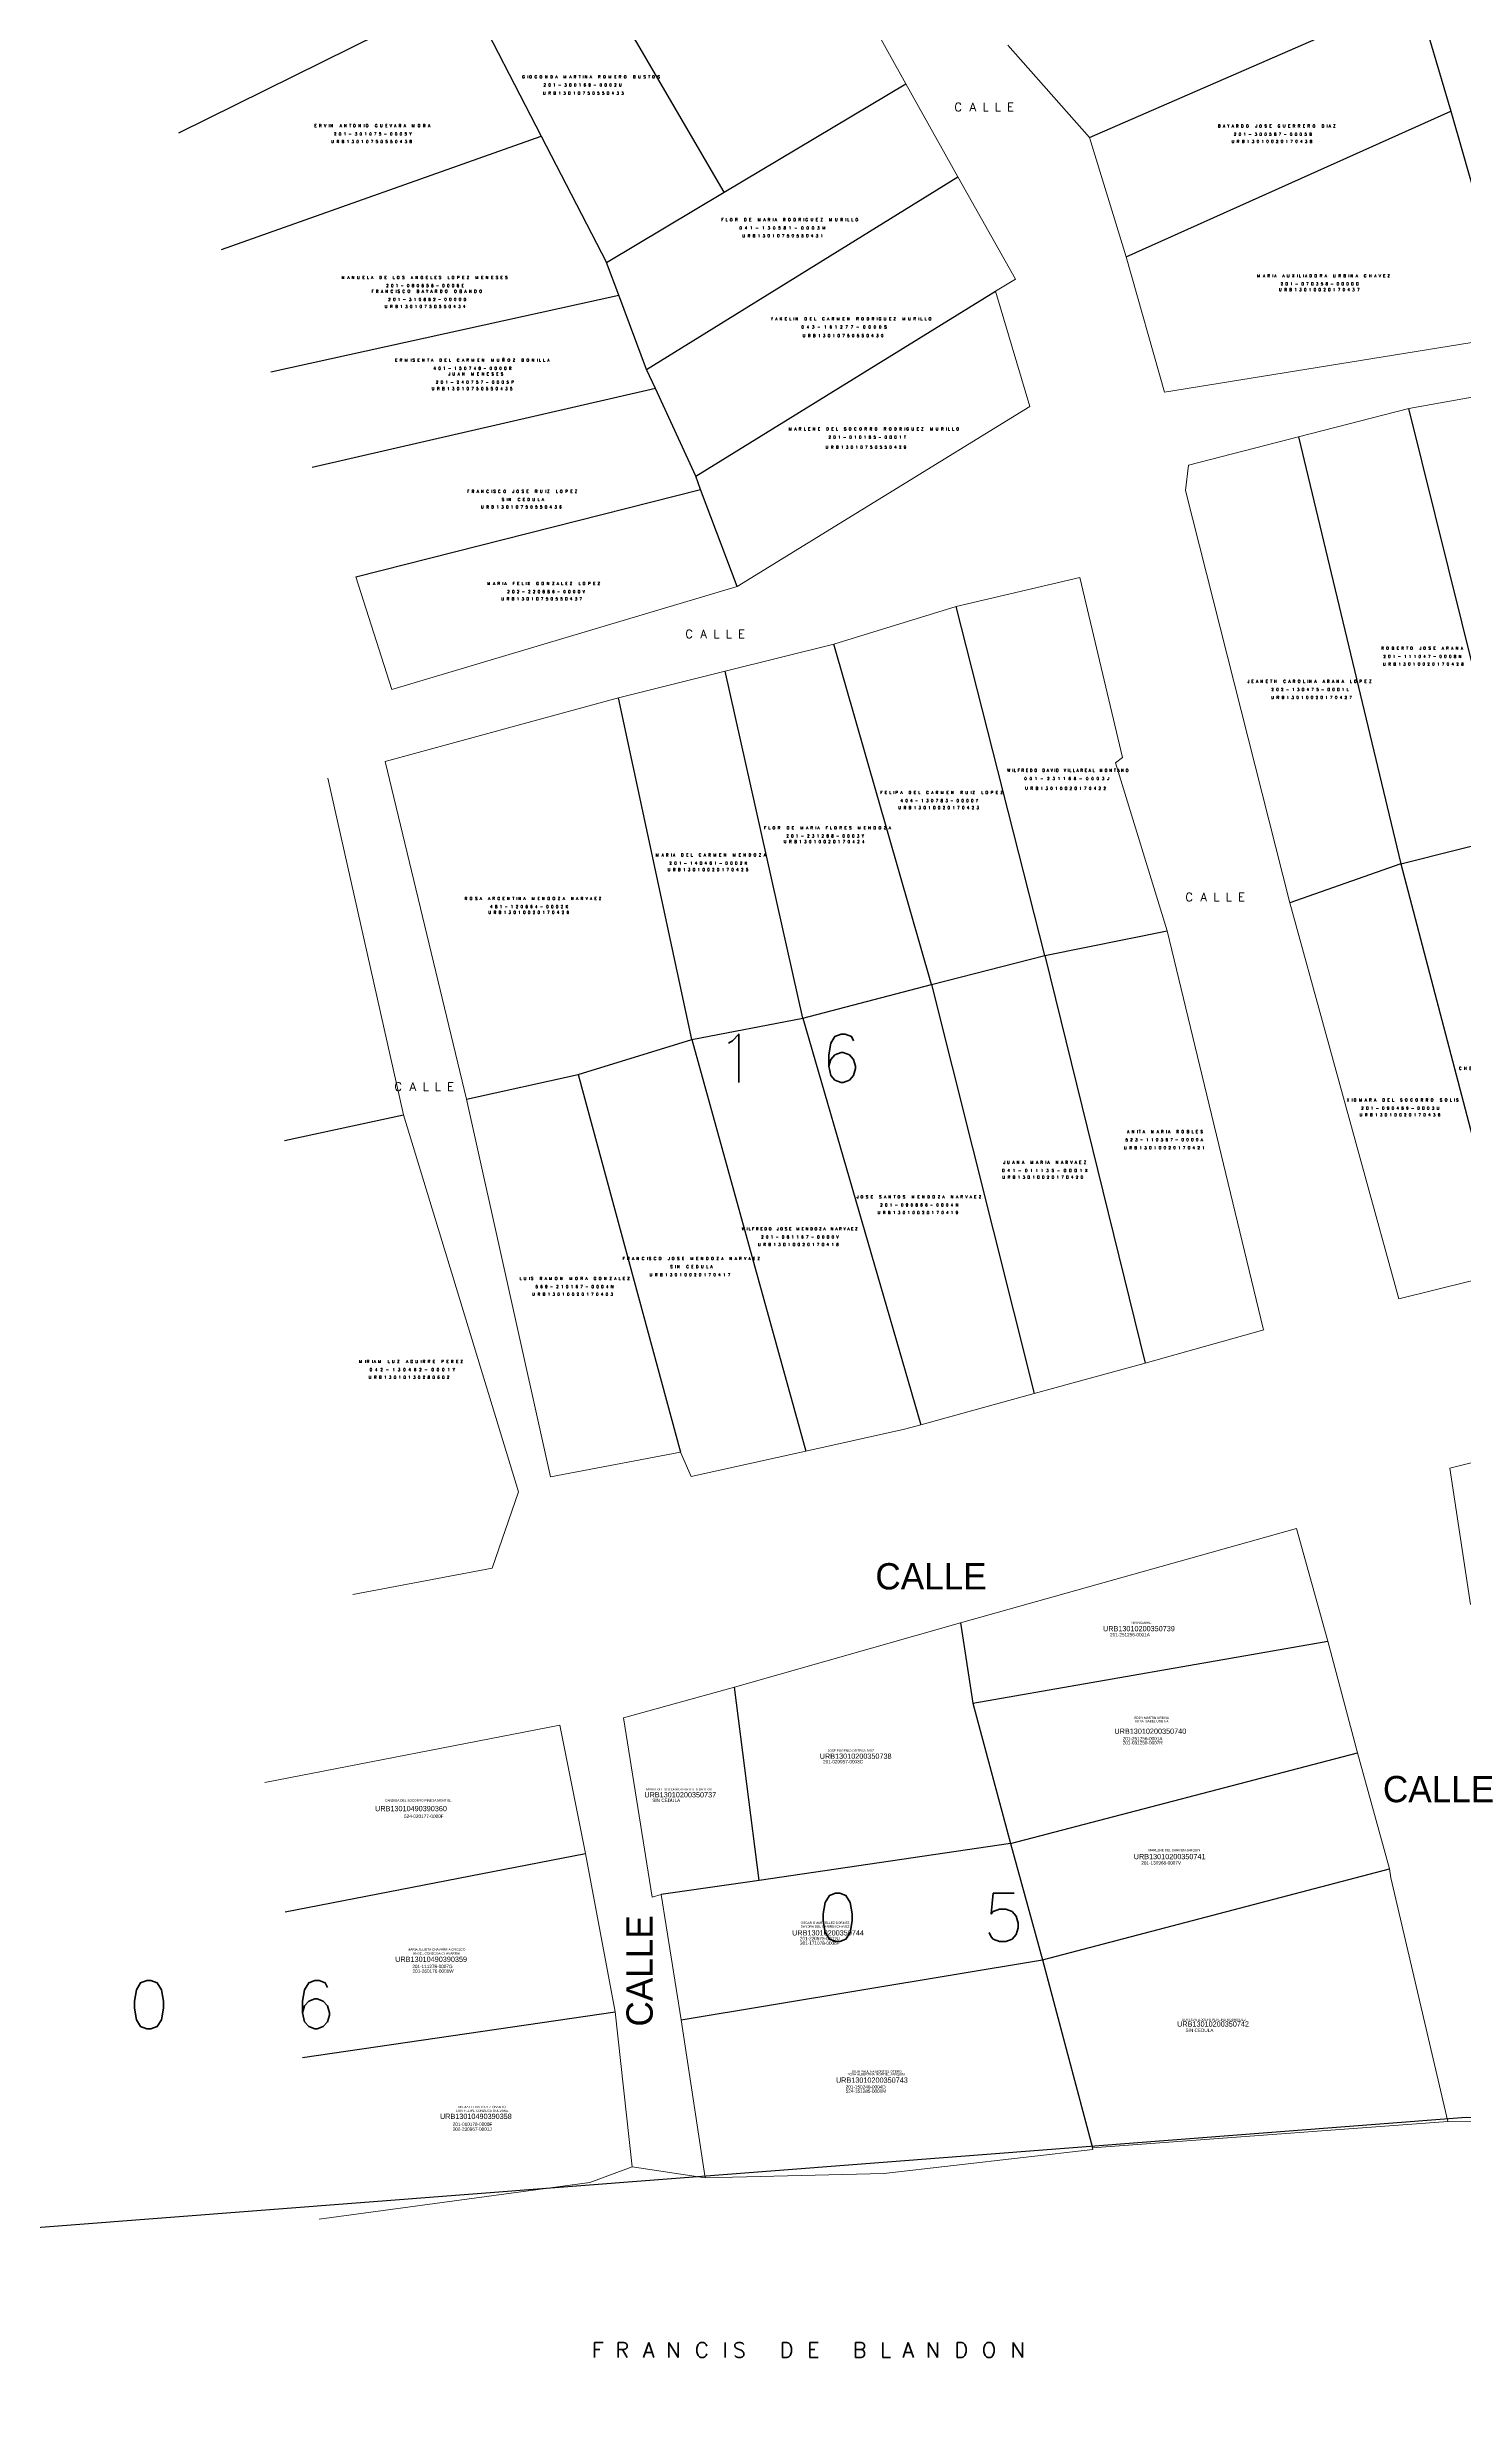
# Model space of a CAD drawing. Header units: metres. Extents: x 619047 to 657292, y 1301217 to 1319844.
# Drawn here: x 648882.6 to 648983.8, y 1317773.7 to 1317941.7 of the extents above; entities that cross this region are included whole.
import ezdxf

# ---------------------------------------------------------------- set-up
doc = ezdxf.new("R2010")
doc.units = ezdxf.units.M
for name, color, linetype, lineweight in [('101', 3, 'Continuous', 0), ('1ER CEDULA', 7, 'Continuous', 0), ('1ER PROPIETARIO', 150, 'Continuous', 0), ('2DA CEDULA', 7, 'Continuous', 0), ('2DO PROPIETARIO', 7, 'Continuous', 0), ('486', 7, 'Continuous', 0), ('4861', 7, 'Continuous', 0), ('CALLES', 7, 'Continuous', 0), ('COLINDANCIAS', 7, 'Continuous', 0), ('NumMZLote', 172, 'Continuous', 0)]:
    doc.layers.add(name, color=color, linetype=linetype, lineweight=lineweight)
doc.layers.add('2', color=1, linetype='Continuous')
doc.styles.add('Style-ENGINEERING', font='ENGINEERING.shx')
doc.styles.add('Style-Txt', font='txt_____.ttf')

msp = doc.modelspace()

# ---------------------------------------------------------------- linework, layer by layer
at = {"layer": '2', "color": 1, "linetype": 'Continuous'}
msp.add_lwpolyline([(649114.73873, 1317788.93033), (649040.55673, 1317792.07533), (648983.90473, 1317793.92633), (648847.97373, 1317783.42333), (648740.74873, 1317771.86933), (648720.42073, 1317768.84433)], dxfattribs=at)
at = {"layer": '486', "color": 7, "linetype": 'Continuous', "lineweight": -3}
for points in [[(648930.97423, 1317931.37065), (648918.66573, 1317952.47633)], [(648892.04773, 1317935.59533), (648912.561, 1317945.77451)], [(648912.561, 1317945.77451), (648917.8962, 1317935.36174)], [(648957.03073, 1317935.26533), (648980.37779, 1317945.44549)], [(648980.37779, 1317945.44549), (648982.81405, 1317937.14566)], [(648930.97423, 1317931.37065), (648943.93904, 1317939.1117)], [(648959.64273, 1317926.74133), (648982.81405, 1317937.14566)], [(648982.81405, 1317937.14566), (648987.41273, 1317921.14333)], [(648895.08473, 1317927.28233), (648917.8962, 1317935.36174)], [(648917.8962, 1317935.36174), (648922.55998, 1317926.34667)], [(648925.42953, 1317918.71855), (648947.63573, 1317932.47133)], [(648922.55998, 1317926.34667), (648930.97423, 1317931.37065)], [(648923.43844, 1317924.01145), (648922.55998, 1317926.34667)], [(648898.60673, 1317918.54733), (648923.43844, 1317924.01145)], [(648925.42953, 1317918.71855), (648923.43844, 1317924.01145)], [(648928.93097, 1317911.08311), (648950.32973, 1317924.29733)], [(648926.05391, 1317917.35699), (648901.56573, 1317911.70633)], [(648926.05391, 1317917.35699), (648925.42953, 1317918.71855)], [(648928.93097, 1317911.08311), (648926.05391, 1317917.35699)], [(648987.39316, 1317885.45958), (648979.81473, 1317915.93133)], [(648971.94997, 1317913.901), (648979.24655, 1317883.41195)], [(648929.2838, 1317910.14742), (648928.93097, 1317911.08311)], [(648904.67073, 1317903.91033), (648929.2838, 1317910.14742)], [(648931.89473, 1317903.22333), (648929.2838, 1317910.14742)], [(648953.84313, 1317876.88235), (648947.53073, 1317901.78133)], [(648945.75901, 1317874.79202), (648938.78373, 1317899.10933)], [(648936.56563, 1317872.39792), (648931.043, 1317897.16986)], [(648928.65858, 1317870.88762), (648923.42173, 1317895.26033)], [(648979.24655, 1317883.41195), (648987.39316, 1317885.45958)], [(648979.24655, 1317883.41195), (648971.31873, 1317880.63533)], [(648979.24655, 1317883.41195), (648986.88432, 1317854.28679)], [(648953.84313, 1317876.88235), (648962.58573, 1317878.63733)], [(648945.75901, 1317874.79202), (648953.84313, 1317876.88235)], [(648953.84313, 1317876.88235), (648961.00773, 1317847.78133)], [(648936.56563, 1317872.39792), (648945.75901, 1317874.79202)], [(648945.75901, 1317874.79202), (648953.08615, 1317845.59745)], [(648928.65858, 1317870.88762), (648936.56563, 1317872.39792)], [(648936.56563, 1317872.39792), (648944.98825, 1317843.36496)], [(648920.53589, 1317868.38325), (648928.65858, 1317870.88762)], [(648928.65858, 1317870.88762), (648936.79924, 1317841.49409)], [(648912.58173, 1317866.60733), (648920.53589, 1317868.38325)], [(648920.53589, 1317868.38325), (648927.84673, 1317841.40633)], [(648899.59371, 1317863.65839), (648908.08473, 1317865.49333)], [(648947.82973, 1317829.24133), (648948.7148, 1317823.49914)], [(648948.7148, 1317823.49914), (648974.05073, 1317827.92733)], [(648933.47037, 1317810.85102), (648931.70273, 1317824.64433)], [(648948.7148, 1317823.49914), (648951.39741, 1317813.47178)], [(648951.39741, 1317813.47178), (648976.16173, 1317819.95933)], [(648951.39741, 1317813.47178), (648933.47037, 1317810.85102)], [(648951.39741, 1317813.47178), (648953.68621, 1317805.18194)], [(648899.62551, 1317808.6003), (648921.07273, 1317812.77633)], [(648953.68621, 1317805.18194), (648978.43173, 1317811.66233)], [(648933.47037, 1317810.85102), (648926.47473, 1317809.82833)], [(648927.89773, 1317800.88233), (648953.68621, 1317805.18194)], [(648953.68621, 1317805.18194), (648957.25473, 1317791.76133)], [(648900.86784, 1317798.19698), (648923.17973, 1317801.46533)]]:
    msp.add_lwpolyline(points, dxfattribs=at)
at = {"layer": '4861', "color": 21, "linetype": 'Continuous', "lineweight": 13}
for points in [[(648943.93904, 1317939.1117), (648934.93573, 1317955.28433)], [(648957.03073, 1317935.26533), (648951.19973, 1317941.85133)], [(648947.63573, 1317932.47133), (648943.93904, 1317939.1117)], [(648959.64273, 1317926.74133), (648957.03073, 1317935.26533)], [(648950.32973, 1317924.29733), (648951.75573, 1317925.14833), (648947.63573, 1317932.47133)], [(648987.41273, 1317921.14333), (648962.37773, 1317917.09033), (648959.64273, 1317926.74133)], [(648952.78673, 1317916.06133), (648950.32973, 1317924.29733)], [(648988.18573, 1317917.42433), (648979.81473, 1317915.93133)], [(648931.89473, 1317903.22333), (648952.78673, 1317916.06133)], [(648979.81473, 1317915.93133), (648971.94997, 1317913.901)], [(648971.94997, 1317913.901), (648964.08773, 1317911.87133), (648963.88373, 1317910.07733), (648971.31873, 1317880.63533)], [(648904.67073, 1317903.91033), (648907.24573, 1317895.85933), (648931.89473, 1317903.22333)], [(648947.53073, 1317901.78133), (648956.34973, 1317903.85033), (648959.38173, 1317891.01633), (648958.89673, 1317890.62933), (648962.58573, 1317878.63733)], [(648938.78373, 1317899.10933), (648947.53073, 1317901.78133)], [(648931.043, 1317897.16986), (648938.78373, 1317899.10933)], [(648923.42173, 1317895.26033), (648931.043, 1317897.16986)], [(648906.78073, 1317890.72933), (648923.42173, 1317895.26033)], [(648912.58173, 1317866.60733), (648906.78073, 1317890.72933)], [(648902.68673, 1317889.53533), (648908.08473, 1317865.49333)], [(648971.31873, 1317880.63533), (648979.12073, 1317852.35633)], [(648962.58573, 1317878.63733), (648969.42873, 1317850.24933)], [(648908.08473, 1317865.49333), (648916.28273, 1317838.59733), (648914.41673, 1317833.13033)], [(648918.55905, 1317839.66235), (648912.58173, 1317866.60733)], [(648986.88432, 1317854.28679), (648979.12073, 1317852.35633)], [(648969.42873, 1317850.24933), (648969.47273, 1317850.14433), (648961.00773, 1317847.78133)], [(648961.00773, 1317847.78133), (648953.08615, 1317845.59745)], [(648953.08615, 1317845.59745), (648944.98825, 1317843.36496)], [(649006.13973, 1317846.07533), (648982.75273, 1317840.27633), (648984.22673, 1317830.55233)], [(648944.98825, 1317843.36496), (648943.83973, 1317843.04833)], [(648936.79924, 1317841.49409), (648928.59673, 1317839.68333), (648927.84673, 1317841.40633)], [(648943.83973, 1317843.04833), (648936.79924, 1317841.49409)], [(648927.84673, 1317841.40633), (648918.55905, 1317839.66235)], [(648947.82973, 1317829.24133), (648971.79973, 1317835.96033), (648974.05073, 1317827.92733)], [(648904.46573, 1317831.26133), (648914.41673, 1317833.13033)], [(648931.70273, 1317824.64433), (648947.82973, 1317829.24133)], [(648974.05073, 1317827.92733), (648976.16173, 1317819.95933)], [(648926.47473, 1317809.82833), (648925.82773, 1317809.64233), (648923.76773, 1317822.44933), (648931.70273, 1317824.64433)], [(648921.07273, 1317812.77633), (648919.24073, 1317821.93933), (648898.19573, 1317817.84033)], [(648976.16173, 1317819.95933), (648978.43173, 1317811.66233)], [(648923.17973, 1317801.46533), (648921.07273, 1317812.77633)], [(648978.43173, 1317811.66233), (648978.53773, 1317811.03933), (648982.59473, 1317793.63833), (648957.25473, 1317791.76133)], [(648927.89773, 1317800.88233), (648926.47473, 1317809.82833)], [(648902.05773, 1317786.65533), (648921.38807, 1317789.28186), (648924.38773, 1317790.39633), (648923.17973, 1317801.46533)], [(648929.59673, 1317789.61133), (648927.89773, 1317800.88233)], [(648957.25473, 1317791.76133), (648957.26673, 1317791.62633), (648942.36673, 1317789.92733), (648929.59673, 1317789.61133)]]:
    msp.add_lwpolyline(points, dxfattribs=at)
at = {"layer": 'CALLES', "color": 21, "linetype": 'Continuous', "lineweight": 13}
for points in [[(648982.59473, 1317793.63833), (648991.70273, 1317793.61733)], [(648924.38773, 1317790.39633), (648929.59673, 1317789.61133)]]:
    msp.add_lwpolyline(points, dxfattribs=at)

# ---------------------------------------------------------------- texts
at = {"layer": '101', "color": 6, "linetype": 'Continuous', "lineweight": 13, "style": 'Style-ENGINEERING'}
for s, p in [('URB13010200350739', (648957.99946, 1317828.63213)), ('URB13010200350740', (648958.81306, 1317821.30972)), ('URB13010200350738', (648937.78458, 1317819.52605)), ('URB13010200350737', (648925.26763, 1317816.77232)), ('URB13010490390360', (648906.05348, 1317815.78494)), ('URB13010200350741', (648960.18992, 1317812.3601)), ('URB13010200350744', (648935.81316, 1317806.91523)), ('URB13010490390359', (648907.48768, 1317805.02846)), ('URB13010200350742', (648963.28787, 1317800.40641)), ('URB13010200350743', (648938.9424, 1317796.40099)), ('URB13010490390358', (648910.68203, 1317793.81564))]:
    msp.add_text(s, height=0.375, dxfattribs=at).set_placement(p)
at = {"layer": '101', "linetype": 'Continuous', "lineweight": -3, "char_height": 0.2, "attachment_point": 5, "line_spacing_factor": 1.1, "style": 'Style-Txt'}
for s, insert in [('\\T2.010943;URB13010750550433', (648921.0042, 1317938.43225)), ('\\T2.010943;URB13010750550438', (648905.88748, 1317934.9803)), ('\\T2.010943;URB13010020170438', (648970.13407, 1317934.98718)), ('\\T2.010943;URB13010750550431', (648935.22598, 1317928.25605)), ('\\T2.010943;URB13010020170437', (648973.51552, 1317924.40592)), ('\\T2.010943;URB13010750550434', (648909.71157, 1317923.20645)), ('\\T2.010943;URB13010750550430', (648939.53105, 1317921.12116)), ('\\T2.010943;URB13010750550435', (648913.06086, 1317917.33557)), ('\\T2.010943;URB13010750550429', (648941.16539, 1317913.16466)), ('\\T2.010943;URB13010750550436', (648916.57698, 1317908.89176)), ('\\T2.010943;URB13010750550437', (648918.02705, 1317902.33434)), ('\\T2.010943;URB13010020170428', (648980.94124, 1317897.67597)), ('\\T2.010943;URB13010020170427', (648972.96582, 1317895.29554)), ('\\T2.010943;URB13010020170422', (648955.40891, 1317888.80541)), ('\\T2.010943;URB13010020170423', (648946.35454, 1317887.42528)), ('\\T2.010943;URB13010020170424', (648938.18517, 1317885.00017)), ('\\T2.010943;URB13010020170425', (648929.89373, 1317882.99741)), ('\\T2.010943;URB13010020170426', (648917.09609, 1317879.95321)), ('\\T2.010943;URB13010020170436', (648979.27301, 1317865.4984)), ('\\T2.010943;URB13010020170421', (648962.46197, 1317863.15004)), ('\\T2.010943;URB13010020170420', (648953.78334, 1317861.04714)), ('\\T2.010943;URB13010020170419', (648944.87439, 1317858.52366)), ('\\T2.010943;URB13010020170418', (648936.34262, 1317856.24052)), ('\\T2.010943;URB13010020170417', (648928.60606, 1317854.08003)), ('\\T2.010943;URB13010020170403', (648920.23465, 1317852.69311)), ('\\T2.010943;URB13010130280602', (648908.55883, 1317846.76494))]:
    msp.add_mtext(s, dxfattribs=dict(at, insert=insert))
at = {"layer": '1ER CEDULA', "color": 3, "linetype": 'Continuous', "lineweight": 13, "style": 'Style-ENGINEERING'}
for s, p in [('201-251256-0001A', (648958.50098, 1317828.26387)), ('201-251256-0001A', (648959.3993, 1317820.847)), ('201-020957-0003C', (648938.01821, 1317819.20008)), ('SIN CEDULA', (648925.83336, 1317816.43603)), ('524-020177-0000F', (648908.1204, 1317815.30738)), ('201-130968-0007V', (648960.72949, 1317811.979)), ('201-220575-0001U', (648936.35978, 1317806.57759)), ('201-111278-0007G', (648908.70712, 1317804.5835)), ('SIN CEDULA', (648963.88512, 1317800.02448)), ('201-150240-0004D', (648939.63058, 1317795.98206)), ('201-010178-0000F', (648911.59181, 1317793.32179))]:
    msp.add_text(s, height=0.24, dxfattribs=at).set_placement(p)
at = {"layer": '1ER CEDULA', "color": 140, "linetype": 'Continuous', "lineweight": -3, "char_height": 0.2, "attachment_point": 5, "line_spacing_factor": 1.1, "style": 'Style-Txt'}
for s, insert in [('\\T2.010943;201-300169-0002U', (648920.9546, 1317939.01713)), ('\\T2.010943;201-301075-0005Y', (648905.96574, 1317935.52668)), ('\\T2.010943;201-300587-0005B', (648970.20879, 1317935.50285)), ('\\T2.213131;041-130581-0003M', (648935.24253, 1317928.81527)), ('\\T2.010943;201-080656-0006E', (648909.69781, 1317924.69603)), ('\\T2.010943;201-070358-0000Q', (648973.55356, 1317924.81393)), ('\\T2.213131;043-161277-0000S', (648939.62109, 1317921.74454)), ('\\T2.010943;401-150748-0000R', (648913.09577, 1317918.79306)), ('\\T2.010943;201-010185-0001T', (648941.24065, 1317913.8782)), ('\\T2.010943;SIN CEDULA', (648916.67339, 1317909.42531)), ('\\T2.010943;202-220886-0000V', (648918.3278, 1317902.84222)), ('\\T2.010943;201-111047-0008N', (648980.87984, 1317898.22496)), ('\\T2.010943;202-130475-0001L', (648972.84933, 1317895.86378)), ('\\T2.213131;001-231166-0003J', (648955.49257, 1317889.50383)), ('\\T2.010943;404-130783-0000Y', (648946.393, 1317887.92843)), ('\\T2.010943;201-231288-0003Y', (648938.24351, 1317885.40819)), ('\\T2.010943;201-140461-0002K', (648929.9219, 1317883.46551)), ('\\T2.010943;481-120664-0002K', (648917.13413, 1317880.36123)), ('\\T2.010943;201-090469-0003U', (648979.30691, 1317865.97681)), ('\\T2.010943;523-110367-0000A', (648962.44215, 1317863.71828)), ('\\T2.213131;041-011135-0001X', (648953.95072, 1317861.52526)), ('\\T2.010943;201-090866-0004N', (648944.97848, 1317859.06186)), ('\\T2.010943;201-081167-0000V', (648936.44353, 1317856.77871)), ('\\T2.010943;569-210167-0004N', (648920.37669, 1317853.23383)), ('\\T2.010943;SIN CEDULA', (648928.70303, 1317854.65579)), ('\\T2.213131;042-130462-0001Y', (648908.80087, 1317847.30565))]:
    msp.add_mtext(s, dxfattribs=dict(at, insert=insert))
at = {"layer": '1ER PROPIETARIO', "color": 140, "linetype": 'Continuous', "lineweight": -3, "attachment_point": 5}
for s, insert, char_height, line_spacing_factor, style in [('\\T2.010943;GIOCONDA MARTINA ROMERO BUSTOS', (648921.5503, 1317939.60074), 0.2, 1.1, 'Style-Txt'), ('\\T2.010943;ERVIN ANTONIO GUEVARA MORA', (648905.9353, 1317936.11029), 0.2, 1.1, 'Style-Txt'), ('\\T2.010943;BAYARDO JOSE GUERRERO DIAZ', (648970.47835, 1317936.08646), 0.2, 1.1, 'Style-Txt'), ('\\T2.010943;FLOR DE MARIA RODRIGUEZ MURILLO', (648935.73823, 1317929.39888), 0.2, 1.1, 'Style-Txt'), ('\\T2.010943;MARIA AUXILIADORA URBINA CHAVEZ', (648973.82312, 1317925.39754), 0.2, 1.1, 'Style-Txt'), ('\\T2.010943;MANUELA DE LOS ANGELES LOPEZ MENESES', (648909.66738, 1317925.27963), 0.2, 1.1, 'Style-Txt'), ('\\T2.010943;YAKELIN DEL CARMEN RODRIGUEZ MURILLO', (648940.11678, 1317922.32815), 0.2, 1.1, 'Style-Txt'), ('\\T2.010943;ERMISENTA DEL CARMEN MUÑOZ BONILLA ', (648913.06534, 1317919.37667), 0.2, 1.1, 'Style-Txt'), ('\\T2.010943;MARLENE DEL SOCORRO RODRIGUEZ MURILLO', (648941.73634, 1317914.46181), 0.2, 1.1, 'Style-Txt'), ('\\T2.010943;FRANCISCO JOSE RUIZ LOPEZ', (648916.64295, 1317910.00892), 0.2, 1.1, 'Style-Txt'), ('\\T2.010943;MARIA FELIX GONZALEZ LOPEZ', (648918.16736, 1317903.42583), 0.2, 1.1, 'Style-Txt'), ('\\T2.010943;ROBERTO JOSE ARANA', (648980.8494, 1317898.80857), 0.2, 1.1, 'Style-Txt'), ('\\T2.010943;JEANETH CAROLINA ARANA LOPEZ', (648972.8189, 1317896.44738), 0.2, 1.1, 'Style-Txt'), ('\\T2.010943;FELIPA DEL CARMEN RUIZ LOPEZ', (648946.56256, 1317888.51204), 0.2, 1.1, 'Style-Txt'), ('\\T1.758207;WILFREDO DAVID VILLAREAL MONTANO', (648955.56213, 1317890.08744), 0.2, 1.1, 'Style-Txt'), ('\\T2.010943;FLOR DE MARIA FLORES MENDOZA', (648938.41307, 1317885.99179), 0.2, 1.1, 'Style-Txt'), ('\\T2.010943;MARIA DEL CARMEN MENDOZA', (648930.09146, 1317884.04912), 0.2, 1.1, 'Style-Txt'), ('\\T2.010943;ROSA ARGENTINA MENDOZA NARVAEZ', (648917.40369, 1317880.94484), 0.2, 1.1, 'Style-Txt'), ('\\T2.010943;CHEYLA JOVANIA ROJAS SANCHEZ', (648987.92451, 1317868.81894), 0.2, 1.1, 'Style-Txt'), ('\\T2.010943;XIOMARA DEL SOCORRO SOLIS', (648979.47163, 1317866.56042), 0.2, 1.1, 'Style-Txt'), ('\\T2.010943;ANITA MARIA ROBLES', (648962.51171, 1317864.30189), 0.2, 1.1, 'Style-Txt'), ('\\T2.010943;JUANA MARIA NARVAEZ', (648953.92028, 1317862.10887), 0.2, 1.1, 'Style-Txt'), ('\\T2.010943;JOSE SANTOS MENDOZA NARVAEZ', (648944.94805, 1317859.64547), 0.2, 1.1, 'Style-Txt'), ('\\T1.758207;WILFREDO JOSE MENDOZA NARVAEZ ', (648936.41642, 1317857.36232), 0.2, 1.1, 'Style-Txt'), ('\\T2.010943;FRANCISCO JOSE MENDOZA NARVAEZ', (648928.70593, 1317855.23939), 0.2, 1.1, 'Style-Txt'), ('\\T2.010943;LUIS RAMON MORA GONZALEZ', (648920.37959, 1317853.81743), 0.2, 1.1, 'Style-Txt'), ('\\T2.010943;MIRIAM LUZ AGUIRRE PEREZ', (648908.70377, 1317847.88926), 0.2, 1.1, 'Style-Txt'), ('\\H0.163840;SIN NOMBRE', (648960.74059, 1317829.24303), 0.16384, 0.75, 'Style-ENGINEERING'), ('\\H0.163840;EDDY MARTIN URBINA ', (648961.47191, 1317822.45196), 0.16384, 0.75, 'Style-ENGINEERING'), ('\\H0.163840;JOSE EUGENIO ORTEGA RUIZ', (648940.00446, 1317820.11015), 0.16384, 0.75, 'Style-ENGINEERING'), ('\\H0.163840;CANDIDA DEL SOCORRO PINEDA MONTIEL ', (648909.12911, 1317816.5531), 0.16384, 0.75, 'Style-ENGINEERING'), ('\\H0.163840;MARIA DEL SOCORRO MARTINES ORTEGA ', (648927.7505, 1317817.3461), 0.16384, 0.75, 'Style-ENGINEERING'), ('\\H0.163840;MARLENE DEL CARMEN JARQUIN ', (648963.09003, 1317812.9812), 0.16384, 0.75, 'Style-ENGINEERING'), ('\\H0.163840;OSCAR OMAR TELLEZ DORMEZ', (648938.16176, 1317807.81785), 0.16384, 0.75, 'Style-ENGINEERING'), ('\\H0.163840;MARIA JULIETA CHAVARRIA OROZCO', (648910.43293, 1317805.91497), 0.16384, 0.75, 'Style-ENGINEERING'), ('\\H0.163840;GUSTAVO ADOLFO PEREIRA RODRIGUEZ', (648965.90591, 1317800.9), 0.16384, 0.75, 'Style-ENGINEERING'), ('\\H0.163840;JULIA PAULINA MONTIEL OTERO', (648941.83565, 1317797.20696), 0.16384, 0.75, 'Style-ENGINEERING'), ('\\H0.163840;MARIA ELENA LOPEZ OBANDO', (648913.68839, 1317794.66937), 0.16384, 0.75, 'Style-ENGINEERING')]:
    msp.add_mtext(s, dxfattribs=dict(at, insert=insert, char_height=char_height, line_spacing_factor=line_spacing_factor, style=style))
at = {"layer": '2DA CEDULA', "color": 3, "linetype": 'Continuous', "lineweight": 13, "style": 'Style-ENGINEERING'}
for s, p in [('201-031250-0007R', (648959.3993, 1317820.55519)), ('201-171078-0006F', (648936.37514, 1317806.24738)), ('201-260176-0001W', (648908.7247, 1317804.24941)), ('524-151285-0000M', (648939.63058, 1317795.68257)), ('202-230967-0001J', (648911.58774, 1317792.97139))]:
    msp.add_text(s, height=0.24, dxfattribs=at).set_placement(p)
at = {"layer": '2DA CEDULA', "color": 140, "linetype": 'Continuous', "lineweight": -3, "char_height": 0.2, "attachment_point": 5, "line_spacing_factor": 1.1, "style": 'Style-Txt'}
for s, insert in [('\\T2.010943;201-310862-0000D', (648909.86197, 1317923.70792)), ('\\T2.010943;201-240757-0005P', (648913.25994, 1317917.80496))]:
    msp.add_mtext(s, dxfattribs=dict(at, insert=insert))
at = {"layer": '2DO PROPIETARIO', "color": 140, "linetype": 'Continuous', "lineweight": -3, "attachment_point": 5}
for s, insert, char_height, line_spacing_factor, style in [('\\T2.010943;FRANCISCO BAYARDO OBANDO', (648909.83154, 1317924.29153), 0.2, 1.1, 'Style-Txt'), ('\\T2.010943;JUAN MENESES', (648913.3295, 1317918.38856), 0.2, 1.1, 'Style-Txt'), ('\\H0.163840;AURA ISABEL URBINA ', (648961.47191, 1317822.20622), 0.16384, 0.75, 'Style-ENGINEERING'), ('\\H0.163840;SANDRA DEL CARMEN CHAVEZ', (648938.16176, 1317807.55675), 0.16384, 0.75, 'Style-ENGINEERING'), ('\\H0.163840;ANGEL CONDEGA CHAVARRIA', (648910.43293, 1317805.63364), 0.16384, 0.75, 'Style-ENGINEERING'), ('\\H0.163840;ROSA ALBERTINA MONTIEL JARQUIN ', (648941.78957, 1317796.98426), 0.16384, 0.75, 'Style-ENGINEERING'), ('\\H0.163840;LUIS FELIPE CONDEGA GUEVARA', (648913.69247, 1317794.40453), 0.16384, 0.75, 'Style-ENGINEERING')]:
    msp.add_mtext(s, dxfattribs=dict(at, insert=insert, char_height=char_height, line_spacing_factor=line_spacing_factor, style=style))
at = {"layer": 'CALLES', "color": 7, "linetype": 'Continuous', "lineweight": -3, "style": 'Style-ENGINEERING'}
for p in [(648941.75345, 1317831.619), (648977.97294, 1317816.42718)]:
    msp.add_text('CALLE', height=1.875, dxfattribs=at).set_placement(p)
msp.add_text('CALLE', height=1.875, rotation=90, dxfattribs=at).set_placement((648925.86335, 1317800.41191))
at = {"layer": 'CALLES', "color": 140, "linetype": 'Continuous', "lineweight": -3, "char_height": 0.5971968, "attachment_point": 5, "line_spacing_factor": 1.1, "style": 'Style-Txt'}
for insert in [(648949.7643, 1317937.44493), (648930.55505, 1317899.83267), (648966.23938, 1317881.04406), (648909.80345, 1317867.51346)]:
    msp.add_mtext('\\T2.010943;CALLE', dxfattribs=dict(at, insert=insert))
at = {"layer": 'COLINDANCIAS', "color": 6, "lineweight": 40, "insert": (648937.49337, 1317777.32512), "char_height": 1.08, "attachment_point": 5, "line_spacing_factor": 1.1, "style": 'Style-Txt'}
msp.add_mtext('\\T2.010943;FRANCIS DE BLANDON', dxfattribs=at)
at = {"layer": 'NumMZLote', "linetype": 'Continuous', "lineweight": -3, "char_height": 3.456, "attachment_point": 5, "line_spacing_factor": 1.1, "style": 'Style-Txt'}
for s, insert in [('\\T2.516414;16', (648937.82905, 1317869.5374)), ('\\T26.020833;05', (648949.43051, 1317808.20699)), ('\\T26.020833;06', (648900.27898, 1317801.9742))]:
    msp.add_mtext(s, dxfattribs=dict(at, insert=insert))

doc.saveas('drawing.dxf')
